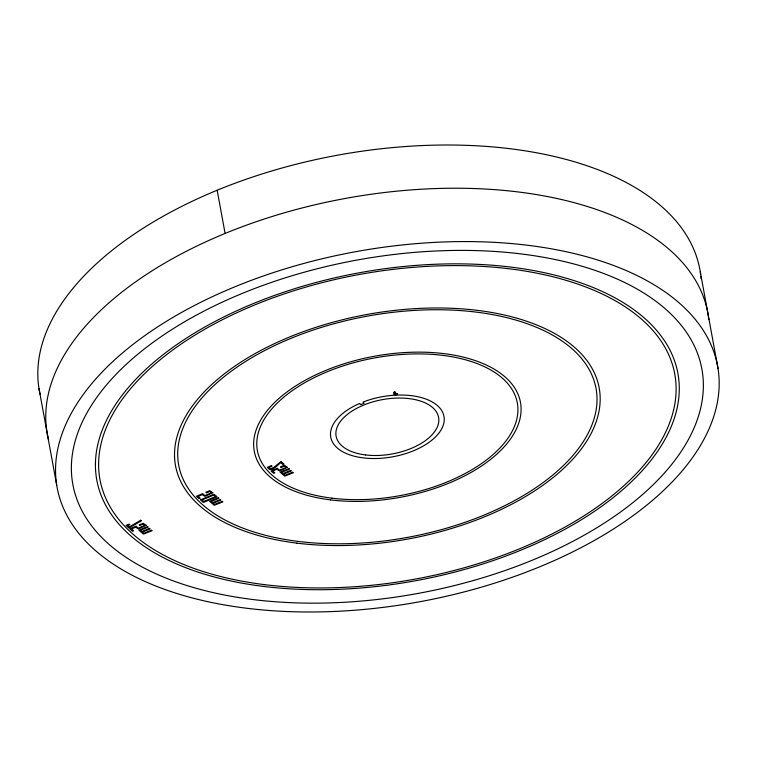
<?xml version="1.0" encoding="UTF-8"?>
<svg xmlns="http://www.w3.org/2000/svg" width="757" height="757" viewBox="0 0 757 757"><rect width="100%" height="100%" fill="white"/><g stroke="black" fill="none" stroke-linecap="round" stroke-linejoin="round"><path stroke-width="1.14" d="M395.447 393.791L394.104 394.028L395.987 393.64M395.372 393.649L395.958 393.526M397.009 394.378L397.084 393.64M396.857 393.47C393.034 392.306 392.788 395.608 396.933 394.548M396.81 393.612C393.924 394.861 399.459 394.293 397.056 393.479M700.272 271.754L717.986 368.309A335.777 177.933 -10.4 0 1 246.366 608.212A335.777 177.933 -10.4 0 1 197.728 303.822A335.777 177.933 -10.4 0 1 717.986 368.309M395.05 392.05L395.249 393.11M394.917 392.041L395.116 393.11M394.785 392.041L394.974 393.11M394.643 392.05L394.842 393.12M394.501 392.069L394.7 393.129M394.359 392.088L394.558 393.157M394.227 392.117L394.416 393.186M394.085 392.154L394.151 393.271M217.164 190.234L225.094 233.449M39.014 388.691L56.728 485.246M48.571 439.893A335.777 177.933 -10.4 0 1 346.242 198.277A335.777 177.933 -10.4 0 1 708.817 319.577M40.102 394.406A335.777 177.933 -10.4 0 1 338.313 155.062A335.777 177.933 -10.4 0 1 700.604 274.053M700.887 276.371A335.777 177.933 -10.4 0 1 701.114 278.699M146.177 525.32L138.294 528.925L135.579 527.222L131.538 528.992L133.563 530.846L132.466 531.3L129.807 528.859L136.042 526.181L138.19 528.159L144.805 525.434L143.281 524.043L139.827 525.462L139.184 524.866L143.177 523.276L146.177 525.32M200.681 499.8L202.98 502.184A1.088 0.577 -10.4 0 0 204.22 502.099L216.265 497.141A1.088 0.577 -10.4 0 0 216.871 496.469L213.729 494.283L200.681 499.8M212.802 492.731L204.929 496.337L202.214 494.633L198.173 496.403L200.198 498.257L199.091 498.712L196.441 496.27L202.677 493.592L204.825 495.57L211.43 492.845L209.916 491.454L206.462 492.873L205.819 492.277L209.812 490.687L212.802 492.731M267.59 467.343C270.722 473.655 278.093 464.42 280.781 462.641L282.881 464.561L283.989 464.107L281.102 461.467L273.741 467.447L270.4 468.829L268.915 467.466L272.075 466.17L271.422 465.574L267.59 467.343M287.405 467.343L279.532 470.949L276.816 469.245L272.775 471.015L274.8 472.87L273.693 473.324L271.044 470.892L277.28 468.214L279.428 470.182L286.042 467.466L284.518 466.066L281.065 467.485L280.421 466.889L284.414 465.3L287.405 467.343M140.745 520.248L129.333 526.957L127.782 525.538L129.844 524.686L129.201 524.09L126.031 525.396L128.908 528.036L141.379 520.835L140.745 520.248M359.584 403.509L356.396 404.938A57.56 30.498 -10.4 0 0 358.26 457.105A57.56 30.498 -10.4 0 0 444.066 421.791A57.56 30.498 -10.4 0 0 366.303 400.86L362.953 402.128L364.174 403.254L360.805 404.635L359.584 403.509M213.834 495.059L202.005 499.923L203.68 501.456L215.508 496.592L213.834 495.059M147.587 526.531L138.862 530.118L143.461 534.092L152.129 530.695L151.514 530.127L143.849 533.278L142.581 532.02L150.16 528.897L149.555 528.329L141.9 531.48L140.622 530.222L148.211 527.099L147.587 526.531M288.824 468.555L280.099 472.141L284.698 476.115L293.366 472.718L292.741 472.15L285.086 475.301L283.818 474.043L291.398 470.92L290.792 470.352L283.127 473.503L281.859 472.245L289.439 469.122L288.824 468.555M218.347 497.728L209.623 501.314L214.222 505.288L222.88 501.891L222.265 501.323L214.61 504.474L213.332 503.216L220.921 500.093L220.306 499.525L212.651 502.676L211.373 501.418L218.962 498.295L218.347 497.728M253.093 599.553A319.766 169.454 -10.4 0 0 702.231 371.091A319.766 169.454 -10.4 0 0 206.765 309.679A319.766 169.454 -10.4 0 0 253.093 599.553M263.322 586.391A295.41 156.538 -10.4 0 0 678.234 375.34A295.41 156.538 -10.4 0 0 220.524 318.602A295.41 156.538 -10.4 0 0 263.322 586.391M365.489 454.929A52.091 27.602 -10.4 0 0 438.653 417.703A52.091 27.602 -10.4 0 0 357.938 407.701A52.091 27.602 -10.4 0 0 365.489 454.929M331.878 498.172A132.125 70.013 -10.4 0 0 517.457 403.765A132.125 70.013 -10.4 0 0 312.736 378.396A132.125 70.013 -10.4 0 0 331.878 498.172M298.267 541.416A212.168 112.433 -10.4 0 0 596.27 389.827A212.168 112.433 -10.4 0 0 267.533 349.081A212.168 112.433 -10.4 0 0 298.267 541.416M330.535 499.894A135.333 71.716 -10.4 0 0 520.617 403.216A135.333 71.716 -10.4 0 0 310.928 377.223A135.333 71.716 -10.4 0 0 330.535 499.894M264.666 584.659A292.202 154.844 -10.4 0 0 675.083 375.898A292.202 154.844 -10.4 0 0 222.331 319.776A292.202 154.844 -10.4 0 0 264.666 584.659M296.924 543.148A215.367 114.127 -10.4 0 0 599.421 389.278A215.367 114.127 -10.4 0 0 265.726 347.908A215.367 114.127 -10.4 0 0 296.924 543.148"/></g></svg>
